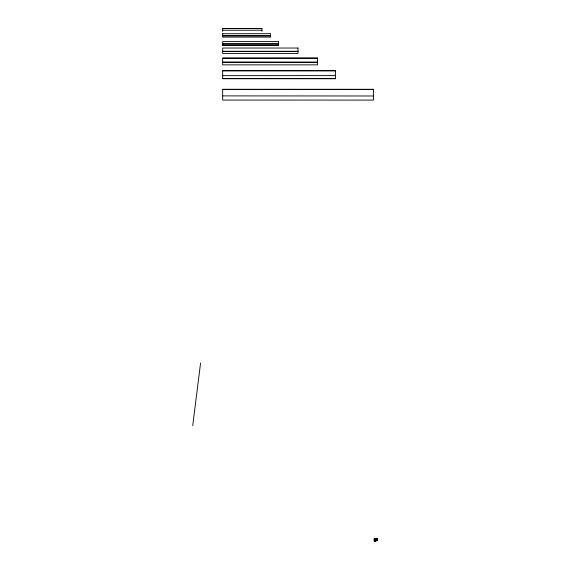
<?xml version="1.0" encoding="UTF-8"?>
<svg xmlns="http://www.w3.org/2000/svg" width="570" height="570" viewBox="0 0 570 570"><rect width="100%" height="100%" fill="white"/><g stroke="black" fill="none" stroke-linecap="round" stroke-linejoin="round"><path stroke-width="0.85" d="M376.784 539.284C377.155 540.545 377.304 540.695 377.034 539.056M376.335 539.02L376.35 538.486L376.407 540.588M374.326 540.631C377.283 542.797 376.186 536.733 376.542 539.02M376.457 538.529L376.514 540.588M376.62 540.31L376.642 539.74M376.62 538.942L376.813 540.624L376.848 539.911M376.749 539.02L377.069 538.529M376.791 539.833L376.92 540.624L376.87 540.246M376.877 538.636L376.955 539.02L376.97 538.486M377.141 540.089L377.019 540.624L376.991 539.284M377.133 540.31L377.112 538.657M376.236 540.061L377.276 540.096M376.335 539.911C376.221 536.997 376.663 542.013 376.478 539.284M377.133 538.942L377.091 539.911L376.977 538.636M376.457 540.246L376.806 540.481M376.499 538.942L376.734 539.37M376.806 538.942L377.112 540.36M376.556 538.486L376.471 539.02M192.724 425.719L200.562 363.033M375.174 541.072L374.996 540.46M375.317 540.88L375.16 540.46M374.953 540.873L375.039 540.46M222.678 28.571L261.951 28.571M222.678 30.246L261.951 30.224M222.678 33.751L270.593 33.666L270.593 37.1L222.678 37.1L222.678 33.666M278.459 41.603L222.678 41.503L222.678 45.5L278.459 45.5L278.459 41.503M222.678 43.947L278.459 43.947M222.678 43.983L278.459 43.983M222.678 45.393L278.459 45.393M222.678 51.329L297.982 51.329M222.678 51.378L297.982 51.378M222.678 58.233L317.561 58.233M222.678 70.851L335.588 70.851M222.678 75.668L335.588 75.589M222.678 78.517L335.588 78.517M222.678 89.554L373.535 89.554M222.678 95.888L373.535 95.988M376.257 540.673L376.257 538.436L374.326 538.443L374.326 540.673M374.326 538.543L376.257 538.465M376.286 538.65L377.276 538.643M376.286 538.714L377.276 538.7M377.276 538.842L376.307 538.942M376.286 538.985L377.276 538.985M376.286 539.184L377.276 539.184M374.326 539.334L376.257 539.384M374.326 539.412L377.276 539.42M376.328 539.555L376.307 540.481L374.219 540.574M376.286 539.655L377.276 539.655M376.257 539.861L374.326 539.861L377.276 539.89M376.286 540.132L377.276 540.132M377.276 540.274L376.257 540.353L377.276 540.396M376.827 540.581L376.684 539.284M374.654 541.072L375.545 541.151M374.761 541.393L375.409 541.5M376.941 539.37L376.948 539.74M377.091 539.284L377.105 540.089M376.578 539.284L376.585 539.833M377.276 538.543L377.276 540.574M376.357 538.436L376.357 540.673M375.495 541.151L374.704 541.151M374.219 538.436L374.219 540.673M261.951 31.314L261.951 28.5L222.678 28.5L222.678 31.314M270.593 35.768L222.678 35.768L270.593 35.796M297.982 48.03L222.678 48.03L222.678 53.423L297.982 53.423L297.982 48.03M317.561 58.055L222.678 58.055L222.678 64.852L317.561 64.852L317.561 58.055M317.561 62.215L222.678 62.215L317.561 62.28M335.588 70.644L222.678 70.644L222.678 78.731L335.588 78.731L335.588 70.644M373.535 89.276L222.678 89.276L222.678 100.078L373.535 100.078L373.535 89.276M376.827 538.287L376.635 540.852L376.827 538.272"/></g></svg>
